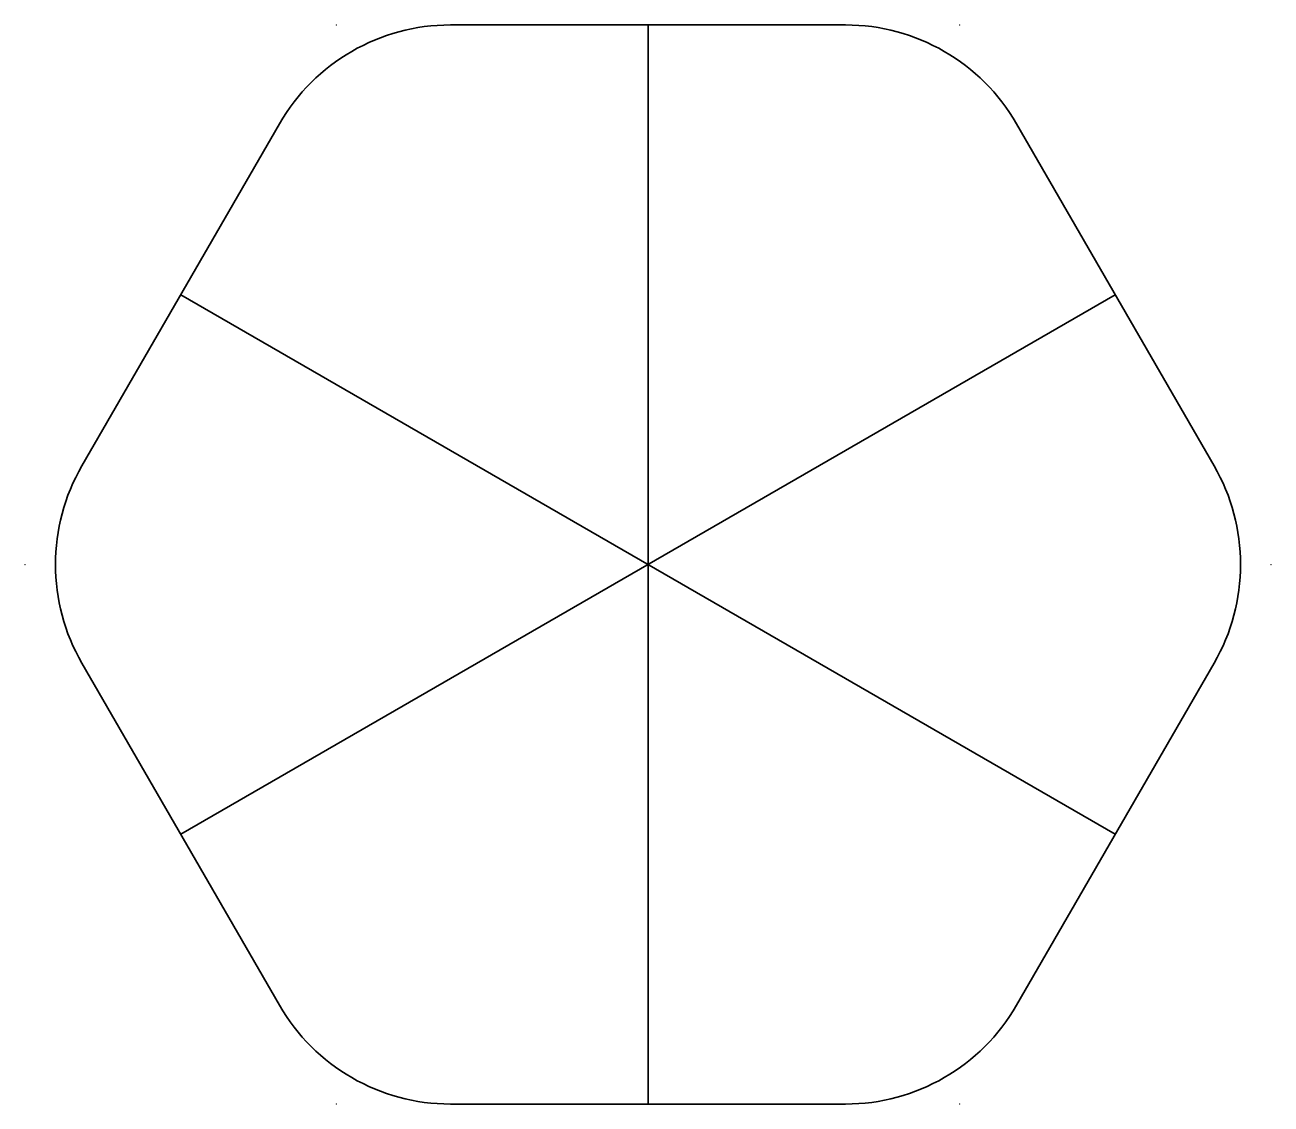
# Model space of a CAD drawing. Extents: x 89.5 to 139.5, y 59.3 to 102.7.
import ezdxf

# ---------------------------------------------------------------- set-up
doc = ezdxf.new("R2010")
doc.units = 0

msp = doc.modelspace()

# ---------------------------------------------------------------- linework, layer by layer
at = {"color": 7, "lineweight": 35, "ltscale": 0.396234}
for p, q in [((122.424683, 102.650635), (106.575317, 102.650635)), ((99.712341, 98.688293), (91.787659, 84.962341)), ((137.212341, 84.962341), (129.287659, 98.688293)), ((91.787659, 77.037659), (99.712341, 63.311707)), ((129.287659, 63.311707), (137.212341, 77.037659)), ((106.575317, 59.349365), (122.424683, 59.349365))]:
    msp.add_line(p, q, dxfattribs=at)
at = {"color": 7, "lineweight": 35}
for p, q in [((114.5, 102.650635), (114.5, 59.349365)), ((95.75, 91.825317), (133.25, 70.174683)), ((95.75, 70.174683), (133.25, 91.825317))]:
    msp.add_line(p, q, dxfattribs=at)
for centre, radius, start, end in [((106.575317, 94.725952), 7.924683, 90.000003, 149.999997), ((122.424683, 94.725952), 7.924683, 30.000001, 90.000003), ((98.650635, 81), 7.924682, 149.999997, 210.000003), ((130.349365, 81), 7.924682, 329.999989, 30.000001), ((106.575317, 67.274048), 7.924683, 210.000003, 269.999997), ((122.424683, 67.274048), 7.924683, 269.999997, 329.999989)]:
    msp.add_arc(centre, radius, start, end, dxfattribs=at)
at = {"color": 7, "lineweight": 5}
for p in [(102, 102.650635), (114.5, 102.650635), (127, 102.650635), (95.75, 91.825317), (133.25, 91.825317), (89.5, 81), (139.5, 81), (95.75, 70.174683), (133.25, 70.174683), (102, 59.349365), (114.5, 59.349365), (127, 59.349365)]:
    msp.add_point(p, dxfattribs=at)

doc.saveas('drawing.dxf')
